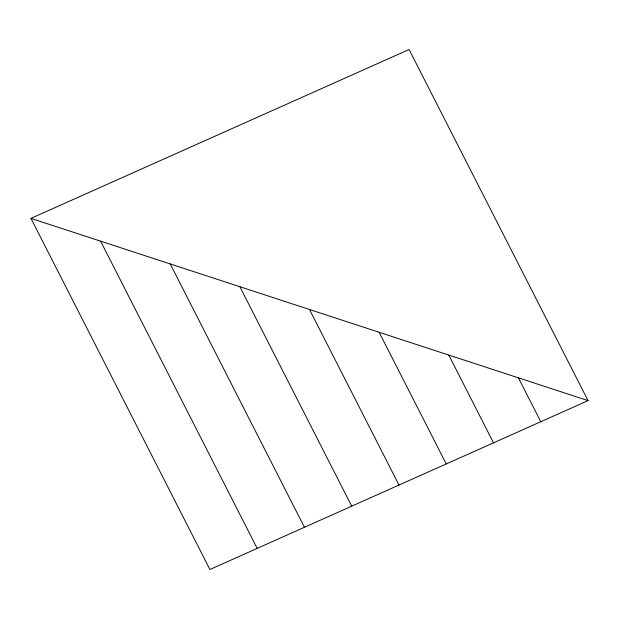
<?xml version="1.0" encoding="UTF-8"?>
<svg xmlns="http://www.w3.org/2000/svg" width="619" height="619" viewBox="0 0 619 619"><rect width="100%" height="100%" fill="white"/><g stroke="black" fill="none" stroke-linecap="round" stroke-linejoin="round"><path stroke-width="0.93" d="M30.95 218.375L409.082 49.512L588.05 400.625L209.918 569.488L30.95 218.375L588.05 400.625M518.413 377.845L540.782 421.732M448.775 355.058L493.513 442.84M379.138 332.279L446.253 463.948M309.5 309.5L398.984 485.056M239.863 286.721L351.716 506.164M170.225 263.942L304.447 527.272M100.588 241.155L257.187 548.38"/></g></svg>
